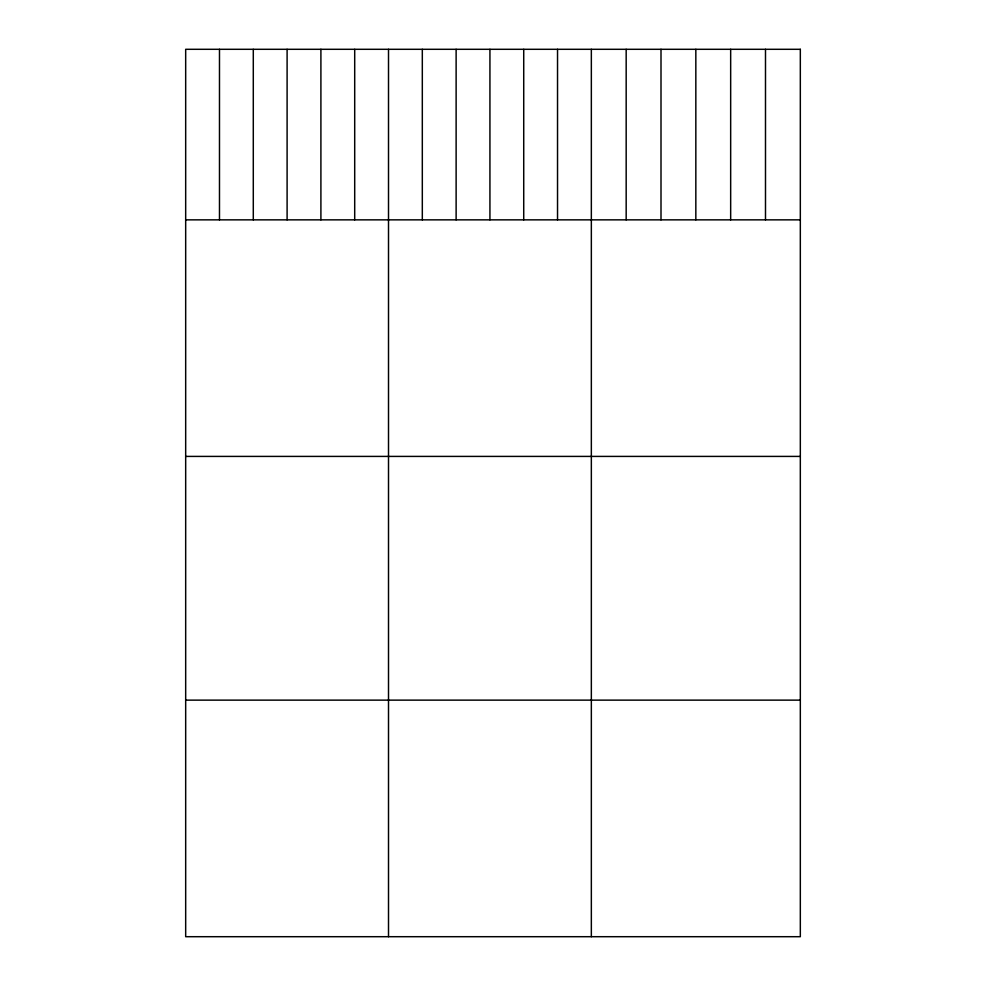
<?xml version="1.0" encoding="UTF-8"?>
<svg xmlns="http://www.w3.org/2000/svg" width="986" height="986" viewBox="0 0 986 986"><rect width="100%" height="100%" fill="white"/><g stroke="black" fill="none" stroke-linecap="round" stroke-linejoin="round"><path stroke-width="1.48" d="M185.676 219.853L800.324 219.853M185.676 456.407L800.324 456.407M185.676 700.134L800.324 700.134M765.493 49.3L765.493 219.853M730.663 49.3L730.663 219.853M695.833 49.3L695.833 219.853M661.002 49.3L661.002 219.853M626.172 49.3L626.172 219.853M591.341 49.3L591.341 936.7M557.534 49.3L557.534 219.853M523.726 49.3L523.726 219.853M489.931 49.3L489.931 219.853M456.124 49.3L456.124 219.853M422.316 49.3L422.316 219.853M388.509 49.3L388.509 936.7M354.701 49.3L354.701 219.853M320.906 49.3L320.906 219.853M287.099 49.3L287.099 219.853M253.291 49.3L253.291 219.853M219.484 49.3L219.484 219.853M800.324 49.3L185.676 49.3L185.676 936.7L800.324 936.7L800.324 49.3"/></g></svg>
